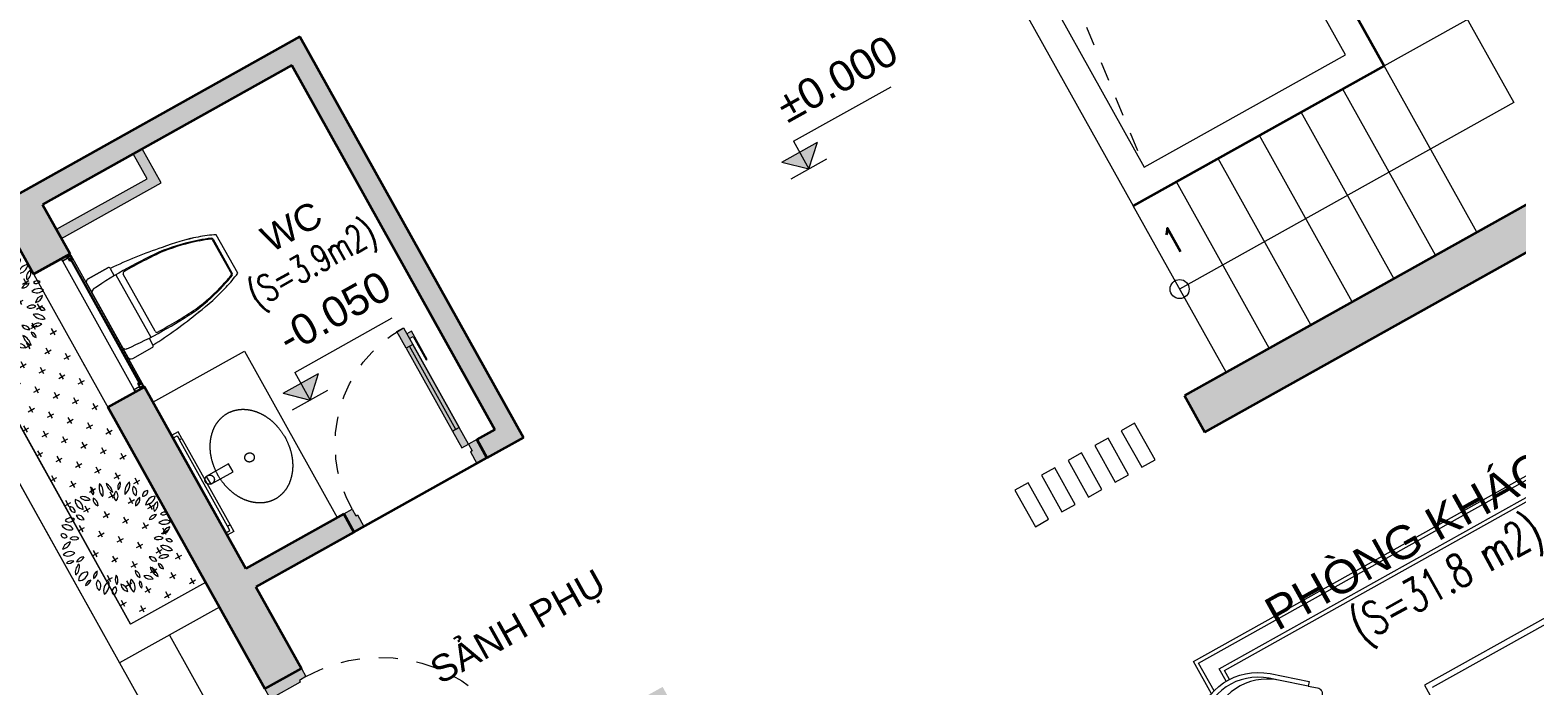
# Model space of a CAD drawing. Header units: millimetres. Extents: x 567980 to 569372, y 2065777 to 2066674.
# Drawn here: x 568994.69 to 569002.5, y 2066345.23 to 2066348.67 of the extents above; entities that cross this region are included whole.
import ezdxf
from ezdxf.enums import TextEntityAlignment as Align

# ---------------------------------------------------------------- set-up
doc = ezdxf.new("R2010")
doc.units = ezdxf.units.MM
doc.linetypes.add('DASHED2', pattern=[0.375, 0.25, -0.125])
doc.linetypes.add('HIDDEN', pattern=[0.75, 0.5, -0.25])
for name, color, linetype, lineweight in [('A-DIM', 251, 'Continuous', 15), ('A-HATCH', 251, 'Continuous', 5), ('A-KY HIEU', 34, 'Continuous', 20), ('A-TEXT', 7, 'Continuous', 18), ('A-TUONG', 255, 'Continuous', 35), ('E- CHU THICH', 162, 'Continuous', 13), ('E- THAY', 9, 'Continuous', 20), ('E-Khuat', 251, 'DASHED2', 13), ('E-Manh', 251, 'Continuous', 13), ('E-NoiThat', 32, 'Continuous', 9), ('i_Cay', 114, 'Continuous', 13), ('i_Hatch', 250, 'Continuous', 13), ('i_ThietBi', 32, 'Continuous', 13), ('LD-CUA', 146, 'Continuous', 13), ('LD-THAY', 9, 'Continuous', 13)]:
    doc.layers.add(name, color=color, linetype=linetype, lineweight=lineweight)
doc.styles.add('A1-arial', font='arial.ttf')
doc.styles.add('AA - Arial - Regular', font='arial.ttf', dxfattribs={"height": 250})
doc.styles.add('Dim roman', font='romans.shx', dxfattribs={"width": 0.7})

# ---------------------------------------------------------------- blocks, each defined once
blk = doc.blocks.new('*U459')
h = blk.add_hatch(color=254)
h.dxf.hatch_style = 1
h.paths.add_polyline_path([(21.7, 494.5), (21.7, 664.1), (50, 664.1), (50, 635.9), (27.4, 635.9), (27.4, 494.5)])
h = blk.add_hatch(color=253)
h.dxf.hatch_style = 1
h.paths.add_polyline_path([(50, 100), (90, 100), (90, 0), (50, 0)])
h.paths.add_polyline_path([(50, 600), (90, 600), (90, 700), (50, 700)])
h = blk.add_hatch(color=254)
h.dxf.hatch_style = 1
h.paths.add_polyline_path([(90, 100), (50, 100), (50, 600), (90, 600)])
h = blk.add_hatch(color=253)
h.dxf.hatch_style = 1
h.paths.add_polyline_path([(0, 0), (50, 0), (50, -40), (60, -40), (60, -110), (0, -110)])
h = blk.add_hatch(color=253)
h.dxf.hatch_style = 1
h.paths.add_polyline_path([(800, 0), (750, 0), (750, -40), (740, -40), (740, -110), (800, -110)])
for p, q in [((70, 100), (70, 600)), ((90, 600), (90, 100))]:
    blk.add_line(p, q)
for points in [[(21.7, 494.5), (21.7, 664.1), (50, 664.1), (50, 635.9), (27.4, 635.9), (27.4, 494.5)], [(90, 100), (50, 100), (50, 600), (90, 600)], [(0, 0), (50, 0), (50, -40), (60, -40), (60, -110), (0, -110)], [(800, 0), (750, 0), (750, -40), (740, -40), (740, -110), (800, -110)]]:
    blk.add_lwpolyline(points, close=True)
for points in [[(50, 600), (90, 600), (90, 700), (50, 700), (50, 600)], [(50, 602.9), (50, 100)], [(50, 100), (90, 100), (90, 0), (50, 0), (50, 100)]]:
    blk.add_lwpolyline(points)
at = {"linetype": 'HIDDEN', "ltscale": 30}
blk.add_arc((50, 0), 700, 0, 90, dxfattribs=at)
blk = doc.blocks.new('A$C01E237DA')
at = {"layer": 'i_ThietBi'}
for p, q in [((124, 759.1), (-119.8, 759.1)), ((-106.9, 731.5), (111, 731.5)), ((-106.9, 726.5), (111.1, 726.5)), ((-197, 164.9), (199.5, 165)), ((-197, 164.9), (199.5, 165)), ((182.1, 201.7), (-180.3, 202.2)), ((182.1, 201.7), (-180.3, 202.2)), ((-253.4, 20), (-253.2, 144.2)), ((-243.2, 154.2), (-197, 154.2)), ((-243.2, 154.2), (-197, 154.2)), ((199.2, 154.3), (243.6, 154.2)), ((199.2, 154.3), (243.6, 154.2))]:
    blk.add_line(p, q, dxfattribs=at)
blk.add_lwpolyline([(-253.4, 20, 0.414644), (-233.4, 0), (233.4, 0, 0.413784), (253.4, 20), (253.6, 144.2, 0.414214), (243.6, 154.2, 0.030719), (207.3, 462.5, 0.045974), (160.7, 664.8, 0.040862), (124, 759.1), (-119.8, 759.1, 0.042274), (-157.5, 665.3, 0.045977), (-204.6, 463.1, 0.030636), (-243.2, 154.2, 0.414214), (-253.2, 144.2), (-253.4, 20, 0.414214), (-233.4, 0)], format="xyb", dxfattribs=at)
for centre, radius, start, end in [((415.2, 489.4), 599.1, 153.2435, 162.92628), ((-433.6, 487.7), 620.1, 16.5948, 25.95448), ((915.9, 308.6), 1131.2, 161.61772, 172.14741), ((916.1, 308.6), 1113.8, 161.57806, 172.13032), ((916.1, 308.6), 1113.8, 161.57806, 172.13032), ((406.7, 490.6), 573.1, 155.80816, 162.78771), ((406.7, 490.6), 573.1, 155.80816, 162.78771), ((406.7, 490.6), 568.1, 155.80283, 162.78385), ((406.7, 490.6), 568.1, 155.80283, 162.78385), ((-106.9, 721.5), 10, 89.55523, 156.43024), ((-106.9, 721.5), 10, 89.55523, 156.43024), ((-106.9, 721.5), 5, 89.55523, 156.43024), ((-106.9, 721.5), 5, 89.55523, 156.43024), ((110.9, 721.5), 10, 23.56976, 90.44477), ((110.9, 721.5), 5, 23.56976, 90.44477), ((110.9, 721.5), 5, 23.56976, 90.44477), ((-433.6, 487.7), 597.6, 16.5948, 23.25705), ((-433.6, 487.7), 602.6, 16.5948, 23.24139), ((-914.4, 301.2), 1117.4, 8.20066, 18.73607), ((-914.4, 301.2), 1117.4, 8.20066, 18.73607), ((-913.9, 310.9), 1131.3, 7.70044, 18.22946), ((916.1, 308.6), 1108.9, 161.58782, 172.13456), ((916.1, 308.6), 1108.9, 161.58782, 172.13456), ((-914.1, 310.9), 1109, 7.71359, 18.25965), ((-914.1, 310.9), 1109, 7.71359, 18.25965), ((2294.4, -5.6), 2542.6, 169.37609, 176.3952), ((2288.4, 231.5), 2486.5, 174.70162, 184.95356), ((2288.4, 231.5), 2486.5, 174.70162, 184.95356), ((2278.2, 257.2), 2468.9, 175.28213, 181.04876), ((2278.2, 257.2), 2468.9, 175.28213, 181.04876), ((-2276.2, 263.9), 2468.9, 358.78296, 4.54959), ((-2276.2, 263.9), 2468.9, 358.78296, 4.54959), ((-2278, 246.3), 2478.9, 354.71523, 4.95994), ((-2278, 246.3), 2478.9, 354.71523, 4.95994), ((-2281.4, 13), 2528.9, 3.2004, 10.23848), ((-180.3, 212.2), 10, 181.04876, 269.91586), ((-180.3, 212.2), 10, 181.04876, 269.91586), ((182.1, 211.7), 10, 269.91586, 358.78296), ((182.1, 211.7), 10, 269.91586, 358.78296), ((-243.2, 144.2), 10, 89.91586, 179.91586), ((243.6, 144.2), 10, 359.91586, 89.91586), ((-169.1, 19.8), 20, 179.91586, 269.91586), ((-169.1, 19.8), 20, 179.91586, 269.91586), ((170.4, 20), 20, 269.91586, 359.91586), ((170.4, 20), 20, 269.91586, 359.91586)]:
    blk.add_arc(centre, radius, start, end, dxfattribs=at)
blk = doc.blocks.new('lvb11')
at = {"layer": 'E-NoiThat'}
for p, q in [((-299.4, -40), (-299.4, 0)), ((-299.4, 0), (-284.4, 0)), ((-299.4, 0), (299.4, 0)), ((-284.4, 0), (-284.4, -25)), ((299.4, 0), (284.4, 0)), ((284.4, 0), (284.4, -25)), ((299.4, -40), (299.4, 0)), ((-259.4, -40), (-299.4, -40)), ((-284.4, -25), (-259.4, -25)), ((-259.4, -25), (259.4, -25)), ((-259.4, -40), (-259.4, -25)), ((-259.4, -25), (-259.4, -40)), ((259.4, -40), (-259.4, -40)), ((-23.7, -55.3), (-23.7, -189.4)), ((23.7, -55.3), (-23.7, -55.3)), ((23.7, -189.4), (23.7, -55.3)), ((259.4, -25), (259.4, -40)), ((284.4, -25), (259.4, -25)), ((259.4, -25), (259.4, -40)), ((259.4, -40), (299.4, -40)), ((-23.7, -189.4), (23.7, -189.4))]:
    blk.add_line(p, q, dxfattribs=at)
for points, knots in [([(-0.2, -37), (-6.6, -37), (-12.1, -40.4), (-17.7, -43.7), (-20.9, -49.5), (-24.1, -55.3), (-24.1, -62), (-24.1, -68.7), (-20.9, -74.5), (-17.7, -80.3), (-12.1, -83.7), (-6.6, -87), (-0.2, -87), (6.2, -87), (11.8, -83.7), (17.3, -80.3), (20.5, -74.5), (23.7, -68.7), (23.7, -62), (23.7, -55.3), (20.5, -49.5), (17.3, -43.7), (11.8, -40.4), (6.2, -37), (-0.2, -37)], [0, 0, 0, 0.083333, 0.083333, 0.166667, 0.166667, 0.25, 0.25, 0.333333, 0.333333, 0.416667, 0.416667, 0.5, 0.5, 0.583333, 0.583333, 0.666667, 0.666667, 0.75, 0.75, 0.833333, 0.833333, 0.916667, 0.916667, 1, 1, 1]), ([(-257, -307.6), (-254.5, -274), (-242.1, -246.3), (-229.8, -218.7), (-206.6, -194), (-183.5, -169.3), (-152, -151.2), (-120.6, -133.1), (-85.3, -123.4), (-50.1, -113.8), (-7.4, -111.7)], [0.5033939, 0.5033939, 0.5033939, 0.5516063, 0.5516063, 0.5998188, 0.5998188, 0.6480313, 0.6480313, 0.6962437, 0.6962437, 0.7444562, 0.7444562, 0.7444562]), ([(9.1, -111.7), (51.9, -113.8), (87.2, -123.4), (122.4, -133.1), (153.9, -151.3), (185.3, -169.4), (208.5, -194.1), (231.6, -218.8), (243.8, -246.4), (256.1, -274.1), (258.8, -307.6)], [0.7538041, 0.7538041, 0.7538041, 0.8021085, 0.8021085, 0.8504129, 0.8504129, 0.8987173, 0.8987173, 0.9470217, 0.9470217, 0.9953261, 0.9953261, 0.9953261]), ([(-0.2, -277), (-6.6, -277), (-12.1, -280.4), (-17.7, -283.7), (-20.9, -289.5), (-24.1, -295.3), (-24.1, -302), (-24.1, -308.7), (-20.9, -314.5), (-17.7, -320.3), (-12.1, -323.7), (-6.6, -327), (-0.2, -327), (6.2, -327), (11.8, -323.7), (17.3, -320.3), (20.5, -314.5), (23.7, -308.7), (23.7, -302), (23.7, -295.3), (20.5, -289.5), (17.3, -283.7), (11.8, -280.4), (6.2, -277), (-0.2, -277)], [0, 0, 0, 0.083333, 0.083333, 0.166667, 0.166667, 0.25, 0.25, 0.333333, 0.333333, 0.416667, 0.416667, 0.5, 0.5, 0.583333, 0.583333, 0.666667, 0.666667, 0.75, 0.75, 0.833333, 0.833333, 0.916667, 0.916667, 1, 1, 1]), ([(-7.4, -516.4), (-50.2, -514.4), (-85.5, -504.7), (-120.7, -495), (-152.2, -476.9), (-183.6, -458.7), (-206.7, -434), (-229.8, -409.3), (-242.1, -381.7), (-254.4, -354.1), (-257, -320.6)], [0.2537819, 0.2537819, 0.2537819, 0.3018441, 0.3018441, 0.3499063, 0.3499063, 0.3979685, 0.3979685, 0.4460307, 0.4460307, 0.4940929, 0.4940929, 0.4940929]), ([(258.8, -320.6), (256.2, -354.2), (243.8, -381.8), (231.5, -409.5), (208.3, -434.2), (185.2, -458.8), (153.7, -477), (122.3, -495.1), (87.1, -504.7), (51.8, -514.3), (9.1, -516.4)], [0.0046272, 0.0046272, 0.0046272, 0.0525979, 0.0525979, 0.1005686, 0.1005686, 0.1485394, 0.1485394, 0.1965101, 0.1965101, 0.2444809, 0.2444809, 0.2444809])]:
    blk.add_open_spline(points, degree=2, knots=knots, dxfattribs=at)
for points in [[(-7.4, -111.7), (0.9, -111.7), (9.1, -111.7)], [(-257, -320.6), (-257, -314.1), (-257, -307.6)], [(258.8, -307.6), (258.8, -310.8), (258.8, -314.1)], [(258.8, -314.1), (258.8, -317.3), (258.8, -320.6)], [(9.1, -516.4), (0.9, -516.4), (-7.4, -516.4)]]:
    blk.add_open_spline(points, degree=2, dxfattribs=at)
blk = doc.blocks.new('mb-cay40')
at = {"color": 0, "linetype": 'ByBlock'}
for centre, radius, start, end in [((-136, 737), 62.9, 125.4093, 202.7101), ((-231, 764), 62.9, 305.4093, 22.7101), ((16, 684), 137, 133.8117, 194.3077), ((-211, 749), 137, 313.8117, 14.3077), ((-554, 556), 69.9, 25.4537, 116.6852), ((-427, 694), 54.1, 146.8151, 244.0193), ((-496, 675), 54.1, 326.8151, 64.0193), ((-300, 710), 100, 149.4737, 231.7586), ((-448, 683), 100, 329.4737, 51.7586), ((-231, 779), 98.1, 192.306, 259.6849), ((-344, 662), 98.1, 12.306, 79.6849), ((-148, 638), 79.7, 145.5248, 220.8327), ((-273, 631), 79.7, 325.5248, 40.8327), ((113, 711), 137, 163.4642, 212.7906), ((49, 562), 68.8, 103.8914, 198.9039), ((-134, 676), 137, 343.4642, 32.7906), ((-33, 607), 68.8, 283.8914, 18.9039), ((138, 616), 80.6, 104.1004, 168.465), ((40, 710), 80.6, 284.1004, 348.465), ((230, 506), 141, 100.3005, 160.4476), ((72, 692), 141, 280.3005, 340.4476), ((-654, 503), 44.2, 163.4933, 274.4697), ((-693, 471), 44.2, 343.4933, 94.4697), ((-542, 597), 98.1, 183.3189, 263.1904), ((-651, 494), 98.1, 3.3189, 83.1904), ((-522, 648), 69.9, 205.4537, 296.6852), ((-390, 597), 66.9, 168.8066, 257.6391), ((-470, 545), 66.9, 348.8066, 77.6391), ((260, 521), 76.9, 122.5817, 207.18), ((150, 551), 76.9, 302.5817, 27.18), ((300, 426), 53.5, 59.9815, 155.6676), ((278, 494), 53.5, 239.9815, 335.6676), ((-743, 226), 96, 30.9482, 110.5784), ((-695, 365), 96, 210.9482, 290.5784), ((-680, 301), 102, 69.7201, 135.6489), ((-718, 468), 102, 249.7201, 315.6489), ((-620, 357), 75.8, 22.5723, 98.3335), ((-561, 461), 75.8, 202.5723, 278.3335), ((213, 369), 79.6, 86.0282, 161.3698), ((143, 474), 79.6, 266.0282, 341.3698), ((320, 284), 110, 64.7353, 140.5781), ((282, 453), 110, 244.7353, 320.5781), ((359, 242), 79.1, 90.2529, 173.5221), ((280, 330), 79.1, 270.2529, 353.5221), ((-767, 152), 75.6, 44.2576, 108.5927), ((-736, 277), 75.6, 224.2576, 288.5927), ((-638, 119), 83.9, 60.5095, 129.292), ((-649, 257), 83.9, 240.5095, 309.292), ((243, 141), 78, 58.8748, 131.2135), ((232, 267), 78, 238.8748, 311.2135), ((344, 142), 53.6, 28.1981, 112.1918), ((371, 217), 53.6, 208.1981, 292.1918), ((-787, 176), 111, 280.8762, 345.4479), ((-659, 40), 111, 100.8762, 165.4479), ((-690, -39), 87.4, 54.9745, 151.3792), ((-716, 74), 87.4, 234.9745, 331.3792), ((159, -75), 77.3, 28.8072, 103.9199), ((208, 37), 77.3, 208.8072, 283.9199), ((314, -59), 90.4, 71.3712, 141.7535), ((272, 83), 90.4, 251.3712, 321.7535), ((293, 25), 97.6, 29.1952, 106.7189), ((350, 166), 97.6, 209.1952, 286.7189), ((-675, -123), 70, 71.8192, 140.0818), ((-707, -12), 70, 251.8192, 320.0818), ((-557, -163), 78, 113.4753, 203.456), ((-660, -123), 78, 293.4753, 23.456), ((-617, 21), 75, 267.1724, 337.2365), ((-551, -83), 75, 87.1724, 157.2365), ((-342, -221), 95.9, 122.8873, 186.7253), ((-489, -152), 95.9, 302.8873, 6.7253), ((-19, -211), 70.3, 353.65, 74.6514), ((70, -151), 70.3, 173.65, 254.6514), ((133, -213), 116, 6.5487, 76.8911), ((275, -87), 116, 186.5487, 256.8911), ((243, -118), 50.7, 359.2557, 87.6287), ((296, -68), 50.7, 179.2557, 267.6287), ((-605, -147), 107, 271.6328, 352.0268), ((-496, -269), 107, 91.6328, 172.0268), ((-473, -294), 49.3, 76.5419, 193.4774), ((-509, -257), 49.3, 256.5419, 13.4774), ((-314, -281), 91.1, 159.117, 230.3606), ((-457, -318), 91.1, 339.117, 50.3606), ((-220, -348), 109, 122.117, 201.7275), ((-379, -297), 109, 302.117, 21.7275), ((-133, -236), 75.4, 148.7877, 221.5977), ((-253, -247), 75.4, 328.7877, 41.5977), ((-160, -372), 84.6, 5.3196, 80.419), ((-61, -281), 84.6, 185.3196, 260.419), ((100, -278), 148, 165.2071, 218.3217), ((-159, -332), 148, 345.2071, 38.3217), ((110, -276), 64.3, 156.7754, 231.288), ((11, -301), 64.3, 336.7754, 51.288), ((113, -290), 96.7, 38.6962, 106.2415), ((162, -137), 96.7, 218.6962, 286.2415), ((-170, -364), 62.5, 129.7475, 206.0709), ((-267, -343), 62.5, 309.7475, 26.0709)]:
    blk.add_arc(centre, radius, start, end, dxfattribs=at)
blk = doc.blocks.new('*U486')
h = blk.add_hatch(color=253)
h.dxf.hatch_style = 1
h.paths.add_polyline_path([(50, 100), (90, 100), (90, 0), (50, 0)])
h.paths.add_polyline_path([(50, 700), (90, 700), (90, 800), (50, 800)])
h = blk.add_hatch(color=254)
h.dxf.hatch_style = 1
h.paths.add_polyline_path([(21.7, 594.5), (21.7, 764.1), (50, 764.1), (50, 735.9), (27.4, 735.9), (27.4, 594.5)])
h = blk.add_hatch(color=254)
h.dxf.hatch_style = 1
h.paths.add_polyline_path([(90, 100), (50, 100), (50, 700), (90, 700)])
h = blk.add_hatch(color=253)
h.dxf.hatch_style = 1
h.paths.add_polyline_path([(0, 0), (50, 0), (50, -40), (60, -40), (60, -220), (0, -220)])
h = blk.add_hatch(color=253)
h.dxf.hatch_style = 1
h.paths.add_polyline_path([(900, 0), (850, 0), (850, -40), (840, -40), (840, -220), (900, -220)])
for p, q in [((70, 100), (70, 700)), ((90, 700), (90, 100))]:
    blk.add_line(p, q)
for points in [[(50, 700), (90, 700), (90, 800), (50, 800), (50, 700)], [(50, 702.9), (50, 100)], [(50, 100), (90, 100), (90, 0), (50, 0), (50, 100)]]:
    blk.add_lwpolyline(points)
for points in [[(21.7, 594.5), (21.7, 764.1), (50, 764.1), (50, 735.9), (27.4, 735.9), (27.4, 594.5)], [(90, 100), (50, 100), (50, 700), (90, 700)], [(0, 0), (50, 0), (50, -40), (60, -40), (60, -220), (0, -220)], [(900, 0), (850, 0), (850, -40), (840, -40), (840, -220), (900, -220)]]:
    blk.add_lwpolyline(points, close=True)
at = {"linetype": 'HIDDEN', "ltscale": 30}
blk.add_arc((50, 0), 800, 0, 90, dxfattribs=at)
blk = doc.blocks.new('cotxaytho')
at = {"layer": 'A-KY HIEU'}
h = blk.add_hatch(color=256, dxfattribs=at)
h.paths.add_polyline_path([(200, 188), (0, 188), (0, 0)])
h.paths.add_polyline_path([(0, 188), (-200, 188), (0, 0)])
for p, q in [((0, 312), (0, 0)), ((0, 312), (1100, 312)), ((-200, 188), (0, 0)), ((-200, 188), (200, 188)), ((0, 0), (200, 188)), ((-200, 0), (200, 0))]:
    blk.add_line(p, q, dxfattribs=at)
at = {"color": 6, "style": 'A1-arial'}
blk.add_attdef('-0.050', (35, 402), '', height=250, dxfattribs=at)
blk = doc.blocks.new('sf2')
at = {"layer": 'E-NoiThat'}
for p, q in [((-123895508.9, 101808394), (-123895508.9, 101809394)), ((-123894538.9, 101808424), (-123895478.9, 101808424)), ((-123894508.9, 101808394), (-123895508.9, 101808394)), ((-123896508.9, 101807887.5), (-123896508.9, 101807694)), ((-123896488.9, 101807881), (-123896488.9, 101807714)), ((-123896408.9, 101807868.4), (-123896408.9, 101807794)), ((-123896388.9, 101807868.3), (-123896388.9, 101807814)), ((-123896408.9, 101807794), (-123893608.9, 101807794)), ((-123896388.9, 101807814), (-123893628.9, 101807814)), ((-123896508.9, 101807694), (-123893508.9, 101807694)), ((-123896488.9, 101807714), (-123893528.9, 101807714))]:
    blk.add_line(p, q, dxfattribs=at)
blk.add_lwpolyline([(-123896432.9, 101808557.8), (-123896449.1, 101808576.8), (-123896609.1, 101808440.8, 1), (-123896188.1, 101807945.6), (-123896028.1, 101808081.6), (-123896044.3, 101808100.6), (-123896006.2, 101808133, 0.414214), (-123896002.8, 101808175.3), (-123896352.5, 101808586.7, 0.414214), (-123896394.8, 101808590.2)], format="xyb", close=True, dxfattribs=at)
for points in [[(-123896166.2, 101807997), (-123896204.3, 101807964.6, -1), (-123896592.9, 101808421.8), (-123896554.8, 101808454.2)], [(-123896044.3, 101808100.6), (-123896166.2, 101807997, -1), (-123896554.8, 101808454.2)]]:
    blk.add_lwpolyline(points, format="xyb", dxfattribs=at)
blk = doc.blocks.new('SFFSF')
h = blk.add_hatch(color=250)
h.paths.add_polyline_path([(339647, 104917), (339647, 104892), (339678, 104892), (339678, 104899), (339675, 104899, 1), (339675, 104897), (339677, 104897), (339677, 104893), (339663, 104893), (339663, 104916), (339677, 104916), (339677, 104912), (339675, 104912, 1), (339675, 104911), (339678, 104911), (339678, 104917)])
h.paths.add_polyline_path([(339648, 104916), (339662, 104916), (339662, 104893), (339648, 104893)], flags=16)
blk.add_lwpolyline([(339663, 104893), (339663, 104916), (339677, 104916), (339677, 104912), (339675, 104912, 1), (339675, 104911), (339678, 104911), (339678, 104917), (339647, 104917), (339647, 104892), (339678, 104892), (339678, 104899), (339675, 104899, 1), (339675, 104897), (339677, 104897), (339677, 104893)], format="xyb", close=True)
blk.add_lwpolyline([(339662, 104893), (339662, 104916), (339648, 104916), (339648, 104893)], close=True)
blk = doc.blocks.new('DDDDA')
blk.add_hatch(color=250).paths.add_polyline_path([(339344, 104971), (339344, 104969), (339333, 104969), (339333, 104958), (339344, 104958), (339344, 104957, 0.240391), (339347, 104961), (339336, 104961), (339336, 104967), (339347, 104967, 0.240391)])
blk.add_lwpolyline([(339344, 104971), (339344, 104969), (339333, 104969), (339333, 104958), (339344, 104958), (339344, 104957, 0.240391), (339347, 104961), (339336, 104961), (339336, 104967), (339347, 104967, 0.240391)], format="xyb", close=True)
blk = doc.blocks.new('*U496')
for points in [[(22, 22), (0, 22), (0, 28), (1, 28), (1, 23), (18, 23), (18, 63), (9, 63), (9, 72), (5, 74), (5, 83), (9, 86), (9, 93), (1, 93), (1, 89), (0, 89), (0, 94), (10, 94), (10, 93), (10, 91), (10, 82), (9, 82), (9, 84), (6, 82), (6, 75), (9, 73), (9, 75), (10, 75), (10, 64), (19, 64), (19, 23), (22, 23)], [(1045, 22), (1067, 22), (1067, 28), (1065, 28), (1065, 23), (1049, 23), (1049, 63), (1058, 63), (1058, 72), (1062, 74), (1062, 83), (1058, 86), (1058, 93), (1065, 93), (1065, 89), (1067, 89), (1067, 94), (1057, 94), (1057, 93), (1057, 91), (1057, 82), (1058, 82), (1058, 84), (1060, 82), (1060, 75), (1058, 73), (1058, 75), (1057, 75), (1057, 64), (1048, 64), (1048, 23), (1045, 23)]]:
    blk.add_hatch(color=250).paths.add_polyline_path(points)
for p, q in [((10, 94), (1057, 94)), ((22, 22), (1045, 22))]:
    blk.add_line(p, q)
for points in [[(9, 93), (9, 86), (5, 83), (5, 74), (9, 72), (9, 63), (18, 63), (18, 23), (1, 23), (1, 28), (0, 28), (0, 22), (22, 22), (22, 23), (19, 23), (19, 64), (10, 64), (10, 75), (9, 75), (9, 73), (6, 75), (6, 82), (9, 84), (9, 82), (10, 82), (10, 93), (10, 93), (10, 94), (0, 94), (0, 89), (1, 89), (1, 93), (9, 93)], [(1058, 93), (1058, 86), (1062, 83), (1062, 74), (1058, 72), (1058, 63), (1049, 63), (1049, 23), (1065, 23), (1065, 28), (1067, 28), (1067, 22), (1045, 22), (1045, 23), (1048, 23), (1048, 64), (1057, 64), (1057, 75), (1058, 75), (1058, 73), (1060, 75), (1060, 82), (1058, 84), (1058, 82), (1057, 82), (1057, 93), (1057, 93), (1057, 94), (1067, 94), (1067, 89), (1065, 89), (1065, 93), (1058, 93)]]:
    blk.add_lwpolyline(points)
blk.add_lwpolyline([(1031, 76), (36, 76), (36, 82), (1031, 82)], close=True)
at = {"xscale": -1, "rotation": 180}
blk.add_blockref('SFFSF', (-339635, 104983), dxfattribs=at)
blk.add_blockref('DDDDA', (-339300, -104885))
at = {"xscale": -1}
blk.add_blockref('DDDDA', (340366, -104885), dxfattribs=at)
at = {"rotation": 180}
blk.add_blockref('SFFSF', (340701, 104983), dxfattribs=at)
blk = doc.blocks.new('TANG 1 BT1')
at = {"layer": 'A-HATCH'}
h = blk.add_hatch(color=256, dxfattribs=at)
h.dxf.hatch_style = 1
h.paths.add_polyline_path([(7158834.4, 839216.9), (7158834.4, 837891.9), (7159054.4, 837891.9), (7159054.4, 839436.9), (7153914.4, 839436.9), (7153914.4, 839216.9)])
h.paths.add_polyline_path([(7150554.4, 839436.9), (7150554.3, 838368.7), (7150774.3, 838368.7), (7150774.4, 839216.9), (7151514.4, 839216.9), (7151514.4, 839436.9)])
h.paths.add_polyline_path([(7150774.3, 836568.7), (7150554.3, 836568.7), (7150554.4, 835616.9), (7151104.3, 835616.9), (7151104.3, 835319.5), (7151324.3, 835319.5), (7151324.3, 835616.9), (7152824.3, 835616.9), (7152824.3, 833426.9), (7152714.3, 833426.9), (7152714.3, 833316.9), (7152934.3, 833316.9), (7152934.3, 835726.9), (7150774.4, 835726.9)])
h.paths.add_polyline_path([(7151324.3, 834519.5), (7151104.3, 834519.5), (7151104.3, 832826.9), (7151324.3, 832826.9), (7151324.3, 833316.9), (7151914.3, 833316.9), (7151914.3, 833426.9), (7151324.3, 833426.9)])
h.paths.add_polyline_path([(7158834.4, 835616.9), (7158834.4, 834616.9), (7159054.4, 834616.9), (7159054.4, 835946.9), (7159054.4, 837091.9), (7158834.4, 837091.9), (7158834.4, 836041.9), (7158234.4, 836041.9), (7158234.4, 835726.9), (7156074.4, 835726.9), (7156074.4, 835616.9)])
h.paths.add_polyline_path([(7158834.4, 835726.9), (7158289.4, 835726.9), (7158289.4, 835986.9), (7158834.4, 835986.9)], flags=16)
h.paths.add_polyline_path([(7158434.4, 831596.9), (7158434.4, 831391.9), (7158834.4, 831391.9), (7158834.4, 827616.9), (7158354.3, 827616.9), (7158354.3, 827396.9), (7159054.4, 827396.9), (7159054.4, 832816.9), (7158834.4, 832816.9), (7158834.4, 831816.9), (7156074.4, 831816.9), (7156074.4, 831596.9)])
h.paths.add_polyline_path([(7158834.4, 831596.9), (7158834.4, 831446.9), (7158489.4, 831446.9), (7158489.4, 831596.9)], flags=16)
h.paths.add_polyline_path([(7152934.3, 831706.9), (7152934.3, 831816.9), (7151324.3, 831816.9), (7151324.3, 831926.9), (7151104.3, 831926.9), (7151104.3, 831816.9), (7150554.4, 831816.9), (7150554.4, 830866.9), (7150774.4, 830866.9), (7150774.4, 831706.9)])
h.paths.add_polyline_path([(7150554.4, 828526.9), (7150774.4, 828526.9), (7150774.4, 830066.9), (7150554.4, 830066.9)])
h.paths.add_polyline_path([(7151704.4, 827396.9), (7152404.2, 827396.9), (7152404.2, 827616.9), (7150774.4, 827616.9), (7150774.4, 827726.9), (7150554.4, 827726.9), (7150554.4, 827616.9), (7150554.4, 827396.9), (7151404.4, 827396.9), (7151404.4, 827396.9)])
h.paths.add_polyline_path([(7154604.6, 827616.9), (7154604.6, 827396.9), (7155304.4, 827396.9), (7155304.4, 827396.9), (7155604.4, 827396.9), (7156654.4, 827396.9), (7156654.4, 827616.9)])
h.paths.add_polyline_path([(7150304.3, 831816.9), (7150304.3, 831196.9), (7150554.3, 831196.9), (7150554.3, 831306.9), (7150414.3, 831306.9), (7150414.3, 831706.9), (7150554.3, 831706.9), (7150554.3, 831816.9)])
h.paths.add_polyline_path([(7150304.3, 836228.5), (7150304.3, 835616.9), (7150554.3, 835616.9), (7150554.3, 835726.9), (7150414.3, 835726.9), (7150414.3, 836118.5), (7150554.4, 836118.5), (7150554.4, 836228.5)])
h = blk.add_hatch(color=256, dxfattribs=at)
h.dxf.hatch_style = 1
h.paths.add_polyline_path([(7151924.3, 835411.9), (7151924.3, 835616.9), (7151869.3, 835616.9), (7151869.3, 835466.9), (7151324.3, 835466.9), (7151324.3, 835411.9)])
at = {"layer": 'i_Hatch', "true_color": 0x46cb3a, "transparency": 33554687}
h = blk.add_hatch(dxfattribs=at)
h.set_pattern_fill('CROSS', color=95, scale=300, double=1)
h.set_pattern_definition([(360, (-110.04, -202632.17), (75, 75), [37.5, -112.5]), (90, (-91.29, -202650.92), (-75, 75), [37.5, -112.5])])
h.paths.add_polyline_path([(7150654.3, 835616.9), (7151104.3, 835616.9), (7151104.3, 833466.9), (7150654.3, 833466.9)])
at = {"layer": 'A-TUONG'}
for p, q in [((7152934.3, 835726.9), (7150774.4, 835726.9)), ((7152934.3, 835726.9), (7152934.3, 833316.9)), ((7151104.3, 835319.5), (7151104.3, 835616.9)), ((7152824.3, 835616.9), (7151324.3, 835616.9)), ((7151324.3, 835616.9), (7151324.3, 835319.5)), ((7152824.3, 835616.9), (7152824.3, 833426.9)), ((7151324.3, 835319.5), (7151104.3, 835319.5)), ((7151104.3, 832826.9), (7151104.3, 834519.5)), ((7151324.3, 834519.5), (7151104.3, 834519.5)), ((7151324.3, 834519.5), (7151104.3, 834519.5)), ((7151324.3, 834519.5), (7151324.3, 833426.9)), ((7157834.4, 833717.9), (7157834.4, 832816.9)), ((7151914.3, 833426.9), (7151324.3, 833426.9)), ((7151914.3, 833426.9), (7151914.3, 833316.9)), ((7152824.3, 833426.9), (7152714.3, 833426.9)), ((7152714.3, 833426.9), (7152714.3, 833316.9)), ((7151914.3, 833316.9), (7151324.3, 833316.9)), ((7151324.3, 833316.9), (7151324.3, 832826.9)), ((7151914.3, 833316.9), (7152714.3, 833316.9)), ((7152934.3, 833316.9), (7152714.3, 833316.9)), ((7151104.3, 832826.9), (7151324.3, 832826.9)), ((7157834.4, 832816.9), (7156324.4, 832816.9)), ((7158834.4, 831816.9), (7156074.4, 831816.9)), ((7156074.4, 831816.9), (7156074.4, 831596.9)), ((7156074.4, 831596.9), (7158434.4, 831596.9))]:
    blk.add_line(p, q, dxfattribs=at)
for points in [[(7151104.3, 835319.5), (7151104.3, 835319.5), (7151324.3, 835319.5)], [(7151324.3, 834519.5), (7151324.3, 834519.5), (7151104.3, 834519.5)]]:
    blk.add_lwpolyline(points, dxfattribs=at)
at = {"layer": 'E- CHU THICH'}
blk.add_lwpolyline([(7158334.4, 833601.9), (7158334.4, 832316.9), (7156324.4, 832316.9)], dxfattribs=at)
blk.add_circle((7156324.4, 832316.9), 50, dxfattribs=at)
at = {"layer": 'E- THAY'}
for p, q in [((7150504.3, 835616.9), (7150504.3, 833316.9)), ((7150654.3, 835616.9), (7150654.3, 833466.9)), ((7151104.3, 833316.9), (7150504.3, 833316.9)), ((7150504.3, 833316.9), (7150504.3, 831816.9)), ((7150804.3, 833316.9), (7150804.3, 831816.9)), ((7156324.4, 831816.9), (7156324.4, 832816.9)), ((7156584.4, 831816.9), (7156584.4, 832816.9)), ((7156834.4, 831816.9), (7156834.4, 832816.9)), ((7157084.4, 831816.9), (7157084.4, 832816.9)), ((7157334.4, 831816.9), (7157334.4, 832816.9)), ((7157584.4, 831816.9), (7157584.4, 832816.9)), ((7157834.4, 832816.9), (7158834.4, 832816.9)), ((7157834.4, 831816.9), (7157834.4, 832816.9))]:
    blk.add_line(p, q, dxfattribs=at)
for points in [[(7156324.4, 832816.9), (7157834.4, 832816.9), (7157834.4, 834616.9), (7156324.4, 834616.9)], [(7156474.4, 832966.9), (7157684.4, 832966.9), (7157684.4, 834466.9), (7156474.4, 834466.9)]]:
    blk.add_lwpolyline(points, close=True, dxfattribs=at)
at = {"layer": 'E-Khuat', "ltscale": 2}
blk.add_lwpolyline([(7157684.4, 834466.9), (7156637.7, 834352.3), (7156474.4, 832966.9)], dxfattribs=at)
at = {"layer": 'E-Manh'}
blk.add_lwpolyline([(7150654.3, 835616.9), (7151104.3, 835616.9), (7151104.3, 833466.9), (7150654.3, 833466.9)], close=True, dxfattribs=at)
at = {"layer": 'E-NoiThat'}
blk.add_lwpolyline([(7151874.3, 833426.9), (7151324.3, 833426.9), (7151324.3, 834426.9), (7151874.3, 834426.9)], close=True, dxfattribs=at)
at = {"layer": 'i_Hatch', "color": 95, "true_color": 0x46cb3a, "transparency": 33554687}
blk.add_line((7151104.3, 833466.9), (7150654.3, 833466.9), dxfattribs=at)
at = {"layer": 'i_ThietBi', "ltscale": 0.5}
for points in [[(7155054.4, 831816.9), (7155054.4, 831596.9), (7155134.4, 831596.9), (7155134.4, 831816.9)], [(7155214.4, 831816.9), (7155214.4, 831596.9), (7155294.4, 831596.9), (7155294.4, 831816.9)], [(7155374.4, 831816.9), (7155374.4, 831596.9), (7155454.4, 831596.9), (7155454.4, 831816.9)], [(7155534.4, 831816.9), (7155534.4, 831596.9), (7155614.4, 831596.9), (7155614.4, 831816.9)], [(7155694.4, 831816.9), (7155694.4, 831596.9), (7155774.4, 831596.9), (7155774.4, 831816.9)]]:
    blk.add_lwpolyline(points, close=True, dxfattribs=at)
at = {"layer": 'LD-THAY'}
for p, q in [((7151869.3, 835466.9), (7151869.3, 835616.9)), ((7151924.3, 835411.9), (7151924.3, 835616.9)), ((7151324.3, 835466.9), (7151869.3, 835466.9)), ((7151324.3, 835411.9), (7151924.3, 835411.9))]:
    blk.add_line(p, q, dxfattribs=at)
at = {"layer": 'A-KY HIEU'}
ref = blk.add_blockref('cotxaytho', (7152051.3, 834034.7), dxfattribs=dict(at, xscale=0.5333333333255725, yscale=0.5333333333255725, zscale=0.5333333333255725))
ref.add_attrib('-0.050', '-0.050', dxfattribs={"layer": 'A-TEXT', "color": 6, "height": 160, "rotation": 359.99665, "style": 'A1-arial'}).set_placement((7152069.9, 834248.9), align=Align.BOTTOM_LEFT)
ref = blk.add_blockref('cotxaytho', (7154931.4, 833817.4), dxfattribs=dict(at, xscale=0.5333333333255725, yscale=0.5333333333255725, zscale=0.5333333333255725))
ref.add_attrib('-0.050', '%%p0.000', dxfattribs={"layer": 'A-TEXT', "color": 6, "height": 160, "rotation": 359.99665, "style": 'A1-arial'}).set_placement((7154950, 834031.6), align=Align.BOTTOM_LEFT)
at = {"layer": 'E- THAY', "xscale": -1, "rotation": 180}
blk.add_blockref('sf2', (131051943.3, 102638267.9), dxfattribs=at)
at = {"layer": 'E-NoiThat', "rotation": 90}
blk.add_blockref('lvb11', (7151324.3, 833926.9), dxfattribs=at)
at = {"layer": 'i_Cay', "xscale": 0.5, "yscale": 0.5, "zscale": 0.5}
blk.add_blockref('mb-cay40', (7150919.8, 835185.9), dxfattribs=at)
at = {"layer": 'i_Hatch', "xscale": 0.9473684210526316, "yscale": 0.9473684210526316, "zscale": 0.9473684210526316, "rotation": 270.0000009201054}
blk.add_blockref('A$C01E237DA', (7151324.3, 834919.5), dxfattribs=at)
at = {"layer": 'i_Hatch', "color": 95, "true_color": 0x46cb3a, "transparency": 33554687, "xscale": 0.5, "yscale": 0.5, "zscale": 0.5}
blk.add_blockref('mb-cay40', (7150910.8, 833799.1), dxfattribs=at)
at = {"layer": 'LD-CUA', "xscale": 0.7500000000001072, "yscale": 0.7500000000001072, "zscale": 0.7500000000001072, "rotation": 270}
blk.add_blockref('*U496', (7151253.6, 835319.5), dxfattribs=at)
at = {"layer": 'LD-CUA', "xscale": -1}
blk.add_blockref('*U459', (7152714.3, 833426.9), dxfattribs=at)
at = {"layer": 'LD-CUA', "xscale": -0.9999999999999998, "rotation": 270}
blk.add_blockref('*U486', (7151324.3, 831926.9), dxfattribs=at)
at = {"layer": 'A-TEXT', "style": 'AA - Arial - Regular'}
for s, height, p in [('WC', 140, (7152409.6, 834878)), ('SẢNH PHỤ', 140, (7152424, 832465.9)), ('PHÒNG KHÁCH', 175, (7156807.5, 830584.7))]:
    blk.add_text(s, height=height, rotation=359.99665, dxfattribs=at).set_placement(p, align=Align.MIDDLE_CENTER)
at = {"layer": 'A-TEXT', "style": 'Dim roman', "width": 0.7}
for s, height, p in [('(S=3.9m2)', 140, (7152409.6, 834659.4)), ('1', 140, (7156419.5, 832556.9)), ('(S=31.8 m2)', 175, (7156807.5, 830311.4))]:
    blk.add_text(s, height=height, rotation=359.99665, dxfattribs=at).set_placement(p, align=Align.MIDDLE_CENTER)
blk = doc.blocks.new('SAN VUON BT A-BT1')
at = {"layer": 'A-DIM'}
blk.add_lwpolyline([(7153386.8, 839436.9), (7161886.9, 839436.9), (7161886.9, 827396.9), (7158436.8, 827396.9), (7158437.8, 826196.9), (7158587.8, 826196.9), (7158587.8, 825596.9), (7154087.9, 825596.9), (7154086.9, 826196.9), (7154236.9, 826196.9), (7154236.8, 827396.9), (7153386.8, 827396.9), (7153386.9, 831196.9), (7153136.8, 831196.9), (7153136.8, 831816.9), (7153336.8, 831816.9), (7153336.8, 835616.9), (7153136.8, 835616.9), (7153136.8, 836228.5), (7153386.9, 836228.5), (7153386.9, 839436.9)], dxfattribs=at)
at = {"layer": 'E- THAY'}
blk.add_lwpolyline([(7158287.9, 825296.9), (7154387.9, 825296.9), (7154387.9, 825596.9), (7154087.9, 825596.9), (7154087.9, 826196.9), (7154237.9, 826196.9), (7154237.9, 827396.9), (7153386.8, 827396.9), (7153386.8, 831196.9), (7153136.8, 831196.9), (7153136.8, 831816.9), (7153336.8, 831816.9), (7153336.8, 831816.9), (7153336.8, 835616.9), (7153136.8, 835616.9), (7153136.8, 836228.5), (7153386.9, 836228.5), (7153386.8, 839396.9)], dxfattribs=at)
blk = doc.blocks.new('MBT1 BT1')
at = {"layer": 'E- THAY'}
blk.add_blockref('SAN VUON BT A-BT1', (-75970.5, 193430.5), dxfattribs=at)
blk.add_blockref('TANG 1 BT1', (-73138, 193430.5), dxfattribs=at)

msp = doc.modelspace()

# ---------------------------------------------------------------- block references
at = {"layer": 'LD-THAY', "xscale": 0.0009994885116012015, "yscale": 0.0009994885116012015, "zscale": 0.0009994885116012015, "rotation": 29.16570913589107}
msp.add_blockref('MBT1 BT1', (563318.3869, 2062001.9372, -0.0003), dxfattribs=at)

# ---------------------------------------------------------------- next in the draw order: block references
msp.add_blockref('MBT1 BT1', (563318.3869, 2062001.9372, -0.0003), dxfattribs=at)

doc.saveas('drawing.dxf')
